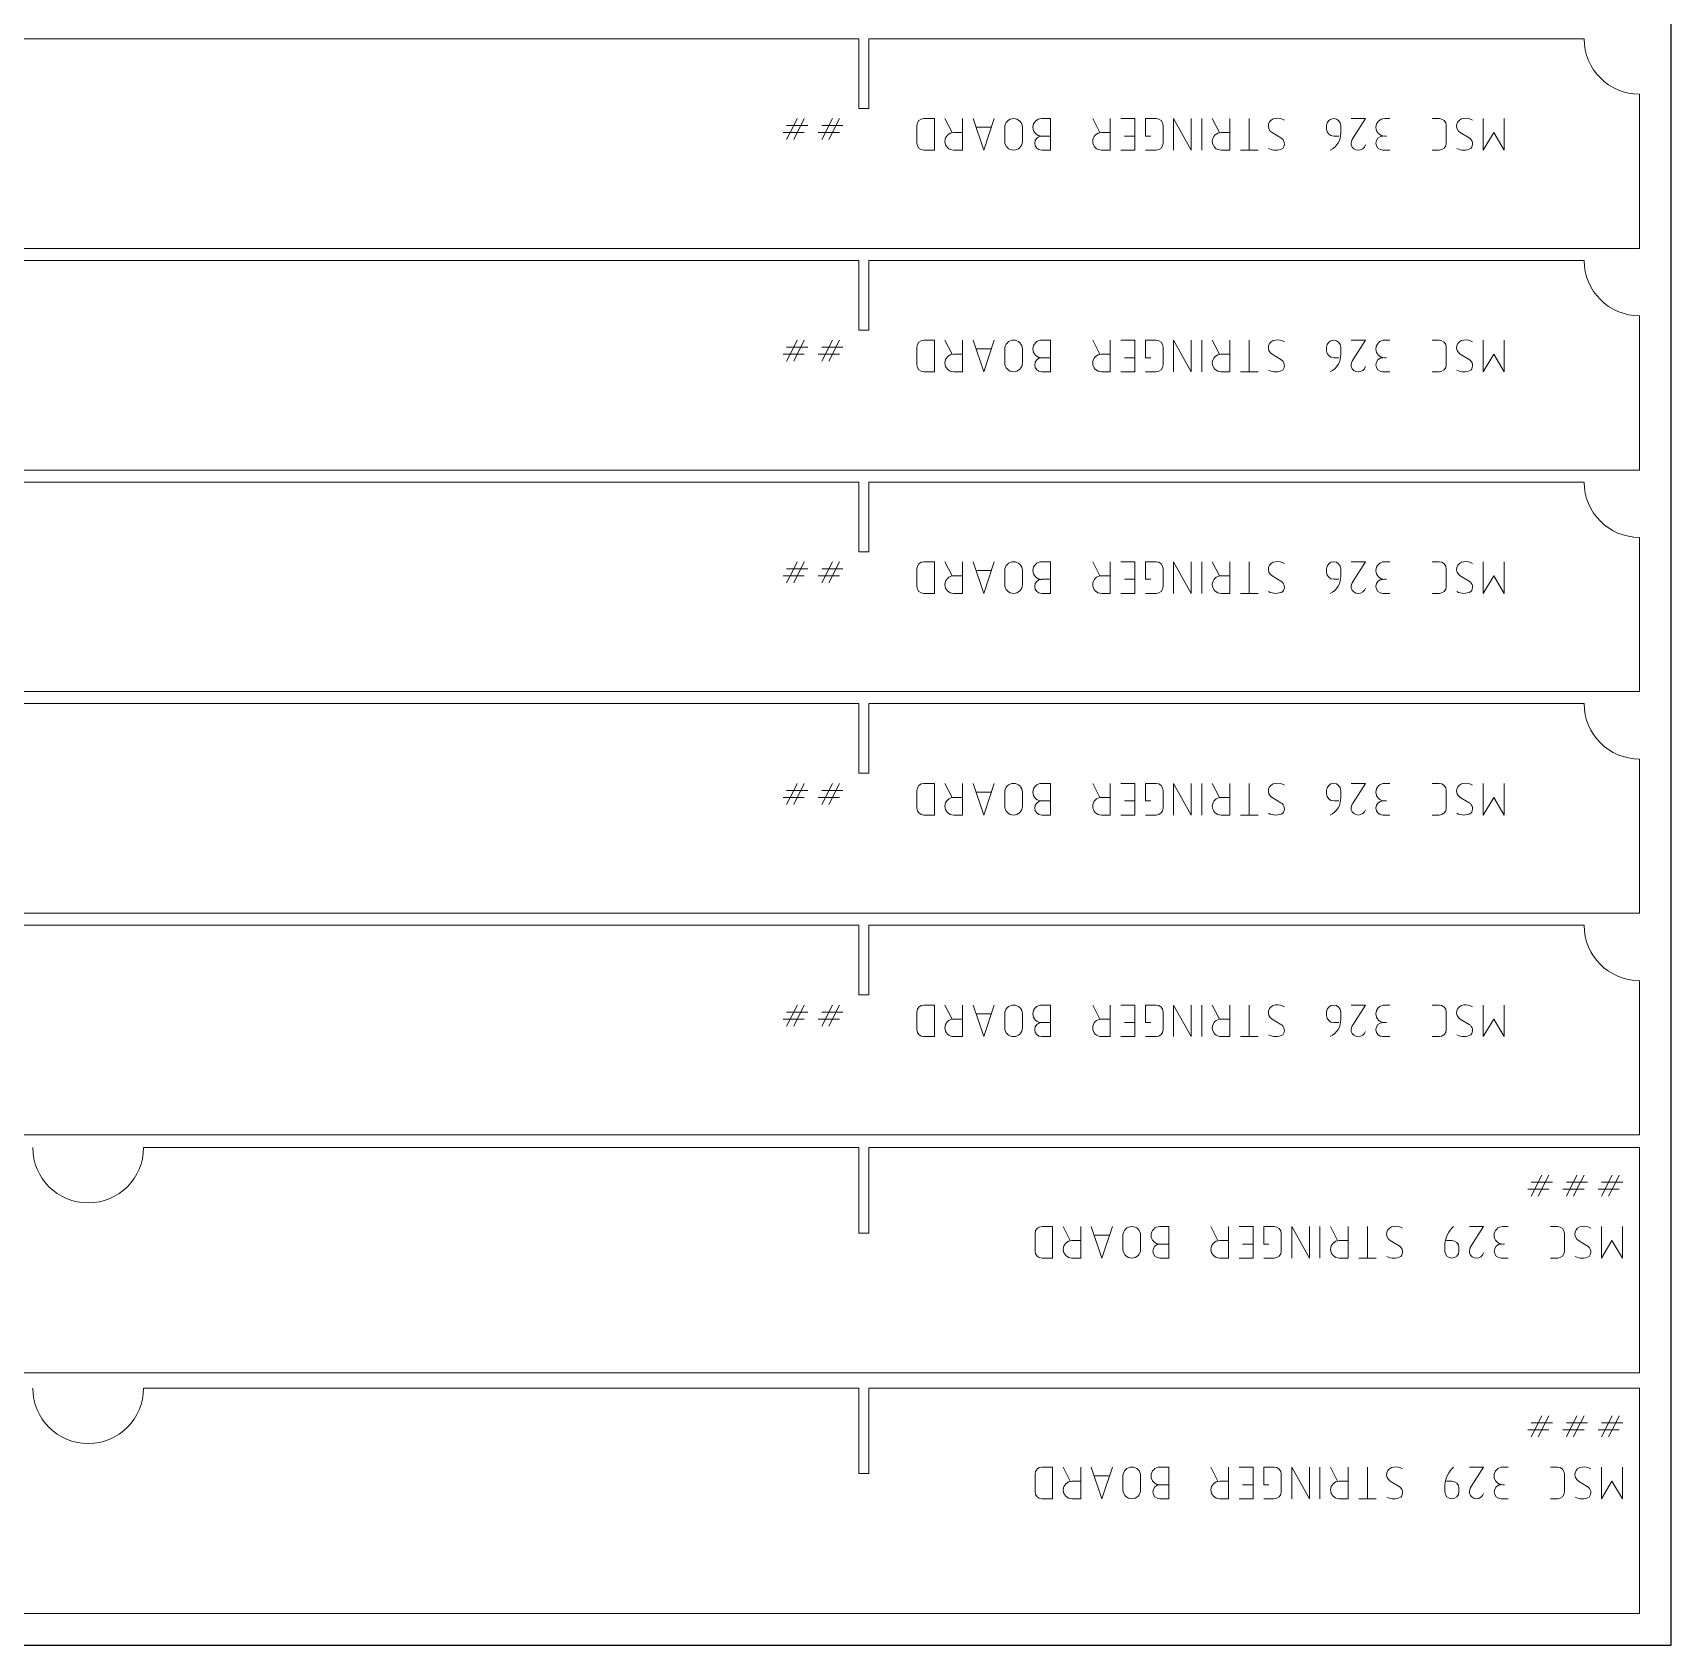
# Model space of a CAD drawing. Header units: millimetres. Extents: x 352 to 5752, y 371 to 2371.
# Drawn here: x 5235 to 5752, y 371 to 881 of the extents above; entities that cross this region are included whole.
import ezdxf

# ---------------------------------------------------------------- set-up
doc = ezdxf.new("R2010")
doc.units = ezdxf.units.MM
doc.layers.add('IV_MARK_SURFACE', color=2, linetype='Continuous', lineweight=5)
doc.layers.add('IV_OUTER_PROFILE', color=7, linetype='Continuous', lineweight=5)

msp = doc.modelspace()

# ---------------------------------------------------------------- linework, layer by layer
msp.add_lwpolyline([(4752.48, 371.21), (5752.48, 371.21), (5752.48, 2371.21), (4752.48, 2371.21)], close=True)
at = {"layer": 'IV_MARK_SURFACE'}
for p, q in [((5474.21, 848.99), (5471.98, 848.99)), ((5473.09, 851.21), (5475.32, 851.21)), ((5473.09, 846.76), (5474.21, 848.99)), ((5474.21, 848.99), (5475.32, 851.21)), ((5476.43, 848.99), (5474.21, 848.99)), ((5475.32, 851.21), (5476.43, 853.43)), ((5475.32, 851.21), (5477.54, 851.21)), ((5476.43, 848.99), (5475.32, 846.76)), ((5477.54, 851.21), (5476.43, 848.99)), ((5478.65, 848.99), (5476.43, 848.99)), ((5478.65, 853.43), (5477.54, 851.21)), ((5477.54, 851.21), (5479.76, 851.21)), ((5485.32, 848.99), (5483.09, 848.99)), ((5484.21, 851.21), (5486.43, 851.21)), ((5484.21, 846.76), (5485.32, 848.99)), ((5485.32, 848.99), (5486.43, 851.21)), ((5487.54, 848.99), (5485.32, 848.99)), ((5486.43, 851.21), (5487.54, 853.43)), ((5486.43, 851.21), (5488.65, 851.21)), ((5487.54, 848.99), (5486.43, 846.76)), ((5488.65, 851.21), (5487.54, 848.99)), ((5489.76, 848.99), (5487.54, 848.99)), ((5489.76, 853.43), (5488.65, 851.21)), ((5488.65, 851.21), (5490.87, 851.21)), ((5514.21, 851.21), (5514.21, 845.65)), ((5519.76, 853.43), (5516.43, 853.43)), ((5519.76, 843.43), (5519.76, 853.43)), ((5525.32, 848.99), (5523.09, 853.43)), ((5525.87, 848.99), (5528.65, 848.99)), ((5528.65, 853.43), (5528.65, 848.99)), ((5528.65, 848.99), (5528.65, 843.43)), ((5531.98, 853.43), (5535.32, 843.43)), ((5537.54, 850.65), (5533.09, 850.65)), ((5535.32, 843.43), (5538.65, 853.43)), ((5541.98, 850.65), (5541.98, 846.21)), ((5547.54, 846.21), (5547.54, 850.65)), ((5553.65, 853.43), (5556.43, 853.43)), ((5556.43, 853.43), (5556.43, 847.88)), ((5571.98, 848.99), (5569.76, 853.43)), ((5572.54, 848.99), (5575.32, 848.99)), ((5575.32, 853.43), (5575.32, 848.99)), ((5575.32, 848.99), (5575.32, 843.43)), ((5578.65, 853.43), (5583.09, 853.43)), ((5583.09, 853.43), (5583.09, 847.88)), ((5589.76, 853.43), (5586.43, 853.43)), ((5586.43, 853.43), (5586.43, 847.88)), ((5591.98, 845.65), (5591.98, 851.21)), ((5600.87, 843.43), (5595.32, 853.43)), ((5595.32, 853.43), (5595.32, 843.43)), ((5600.87, 853.43), (5600.87, 843.43)), ((5604.21, 853.43), (5604.21, 843.43)), ((5609.76, 848.99), (5607.54, 853.43)), ((5610.32, 848.99), (5613.09, 848.99)), ((5613.09, 853.43), (5613.09, 848.99)), ((5613.09, 848.99), (5613.09, 843.43)), ((5619.21, 853.43), (5619.21, 843.43)), ((5626.43, 848.99), (5629.21, 847.32)), ((5643.65, 851.21), (5643.65, 850.1)), ((5648.09, 848.99), (5648.09, 851.21)), ((5651.43, 853.43), (5655.87, 853.43)), ((5655.87, 853.43), (5651.98, 847.32)), ((5663.65, 853.43), (5661.98, 853.43)), ((5676.98, 853.43), (5679.21, 853.43)), ((5681.43, 851.21), (5681.43, 845.65)), ((5685.87, 848.99), (5688.65, 847.32)), ((5693.09, 843.43), (5693.09, 853.43)), ((5696.43, 848.99), (5693.09, 843.43)), ((5699.76, 843.43), (5696.43, 848.99)), ((5699.76, 853.43), (5699.76, 843.43)), ((5553.65, 847.88), (5556.43, 847.88)), ((5556.43, 847.88), (5556.43, 843.43)), ((5583.09, 847.88), (5579.76, 847.88)), ((5583.09, 847.88), (5583.09, 843.43)), ((5586.43, 847.88), (5588.09, 847.88)), ((5645.87, 847.88), (5647.54, 847.88)), ((5661.98, 847.88), (5662.54, 847.88)), ((5516.43, 843.43), (5519.76, 843.43)), ((5528.65, 843.43), (5525.87, 843.43)), ((5556.43, 843.43), (5553.65, 843.43)), ((5575.32, 843.43), (5572.54, 843.43)), ((5583.09, 843.43), (5578.65, 843.43)), ((5586.43, 843.43), (5589.76, 843.43)), ((5613.09, 843.43), (5610.32, 843.43)), ((5619.21, 843.43), (5616.43, 843.43)), ((5621.98, 843.43), (5619.21, 843.43)), ((5661.43, 843.43), (5663.65, 843.43)), ((5679.21, 843.43), (5676.98, 843.43)), ((5475.32, 781.21), (5476.43, 783.43)), ((5478.65, 783.43), (5477.54, 781.21)), ((5486.43, 781.21), (5487.54, 783.43)), ((5489.76, 783.43), (5488.65, 781.21)), ((5519.76, 783.43), (5516.43, 783.43)), ((5519.76, 773.43), (5519.76, 783.43)), ((5525.32, 778.99), (5523.09, 783.43)), ((5528.65, 783.43), (5528.65, 778.99)), ((5531.98, 783.43), (5535.32, 773.43)), ((5535.32, 773.43), (5538.65, 783.43)), ((5553.65, 783.43), (5556.43, 783.43)), ((5556.43, 783.43), (5556.43, 777.88)), ((5571.98, 778.99), (5569.76, 783.43)), ((5575.32, 783.43), (5575.32, 778.99)), ((5578.65, 783.43), (5583.09, 783.43)), ((5583.09, 783.43), (5583.09, 777.88)), ((5589.76, 783.43), (5586.43, 783.43)), ((5586.43, 783.43), (5586.43, 777.88)), ((5600.87, 773.43), (5595.32, 783.43)), ((5595.32, 783.43), (5595.32, 773.43)), ((5600.87, 783.43), (5600.87, 773.43)), ((5604.21, 783.43), (5604.21, 773.43)), ((5609.76, 778.99), (5607.54, 783.43)), ((5613.09, 783.43), (5613.09, 778.99)), ((5619.21, 783.43), (5619.21, 773.43)), ((5651.43, 783.43), (5655.87, 783.43)), ((5655.87, 783.43), (5651.98, 777.32)), ((5663.65, 783.43), (5661.98, 783.43)), ((5676.98, 783.43), (5679.21, 783.43)), ((5693.09, 773.43), (5693.09, 783.43)), ((5699.76, 783.43), (5699.76, 773.43)), ((5474.21, 778.99), (5471.98, 778.99)), ((5473.09, 781.21), (5475.32, 781.21)), ((5473.09, 776.76), (5474.21, 778.99)), ((5474.21, 778.99), (5475.32, 781.21)), ((5476.43, 778.99), (5474.21, 778.99)), ((5475.32, 781.21), (5477.54, 781.21)), ((5476.43, 778.99), (5475.32, 776.76)), ((5477.54, 781.21), (5476.43, 778.99)), ((5478.65, 778.99), (5476.43, 778.99)), ((5477.54, 781.21), (5479.76, 781.21)), ((5485.32, 778.99), (5483.09, 778.99)), ((5484.21, 781.21), (5486.43, 781.21)), ((5484.21, 776.76), (5485.32, 778.99)), ((5485.32, 778.99), (5486.43, 781.21)), ((5487.54, 778.99), (5485.32, 778.99)), ((5486.43, 781.21), (5488.65, 781.21)), ((5487.54, 778.99), (5486.43, 776.76)), ((5488.65, 781.21), (5487.54, 778.99)), ((5489.76, 778.99), (5487.54, 778.99)), ((5488.65, 781.21), (5490.87, 781.21)), ((5514.21, 781.21), (5514.21, 775.65)), ((5525.87, 778.99), (5528.65, 778.99)), ((5528.65, 778.99), (5528.65, 773.43)), ((5537.54, 780.65), (5533.09, 780.65)), ((5541.98, 780.65), (5541.98, 776.21)), ((5547.54, 776.21), (5547.54, 780.65)), ((5553.65, 777.88), (5556.43, 777.88)), ((5556.43, 777.88), (5556.43, 773.43)), ((5572.54, 778.99), (5575.32, 778.99)), ((5575.32, 778.99), (5575.32, 773.43)), ((5583.09, 777.88), (5579.76, 777.88)), ((5583.09, 777.88), (5583.09, 773.43)), ((5586.43, 777.88), (5588.09, 777.88)), ((5591.98, 775.65), (5591.98, 781.21)), ((5610.32, 778.99), (5613.09, 778.99)), ((5613.09, 778.99), (5613.09, 773.43)), ((5626.43, 778.99), (5629.21, 777.32)), ((5643.65, 781.21), (5643.65, 780.1)), ((5645.87, 777.88), (5647.54, 777.88)), ((5648.09, 778.99), (5648.09, 781.21)), ((5661.98, 777.88), (5662.54, 777.88)), ((5681.43, 781.21), (5681.43, 775.65)), ((5685.87, 778.99), (5688.65, 777.32)), ((5696.43, 778.99), (5693.09, 773.43)), ((5699.76, 773.43), (5696.43, 778.99)), ((5516.43, 773.43), (5519.76, 773.43)), ((5528.65, 773.43), (5525.87, 773.43)), ((5556.43, 773.43), (5553.65, 773.43)), ((5575.32, 773.43), (5572.54, 773.43)), ((5583.09, 773.43), (5578.65, 773.43)), ((5586.43, 773.43), (5589.76, 773.43)), ((5613.09, 773.43), (5610.32, 773.43)), ((5619.21, 773.43), (5616.43, 773.43)), ((5621.98, 773.43), (5619.21, 773.43)), ((5661.43, 773.43), (5663.65, 773.43)), ((5679.21, 773.43), (5676.98, 773.43)), ((5474.21, 708.99), (5471.98, 708.99)), ((5473.09, 711.21), (5475.32, 711.21)), ((5473.09, 706.76), (5474.21, 708.99)), ((5474.21, 708.99), (5475.32, 711.21)), ((5476.43, 708.99), (5474.21, 708.99)), ((5475.32, 711.21), (5476.43, 713.43)), ((5475.32, 711.21), (5477.54, 711.21)), ((5476.43, 708.99), (5475.32, 706.76)), ((5477.54, 711.21), (5476.43, 708.99)), ((5478.65, 708.99), (5476.43, 708.99)), ((5478.65, 713.43), (5477.54, 711.21)), ((5477.54, 711.21), (5479.76, 711.21)), ((5485.32, 708.99), (5483.09, 708.99)), ((5484.21, 711.21), (5486.43, 711.21)), ((5484.21, 706.76), (5485.32, 708.99)), ((5485.32, 708.99), (5486.43, 711.21)), ((5487.54, 708.99), (5485.32, 708.99)), ((5486.43, 711.21), (5487.54, 713.43)), ((5486.43, 711.21), (5488.65, 711.21)), ((5487.54, 708.99), (5486.43, 706.76)), ((5488.65, 711.21), (5487.54, 708.99)), ((5489.76, 708.99), (5487.54, 708.99)), ((5489.76, 713.43), (5488.65, 711.21)), ((5488.65, 711.21), (5490.87, 711.21)), ((5514.21, 711.21), (5514.21, 705.65)), ((5519.76, 713.43), (5516.43, 713.43)), ((5519.76, 703.43), (5519.76, 713.43)), ((5525.32, 708.99), (5523.09, 713.43)), ((5525.87, 708.99), (5528.65, 708.99)), ((5528.65, 713.43), (5528.65, 708.99)), ((5528.65, 708.99), (5528.65, 703.43)), ((5531.98, 713.43), (5535.32, 703.43)), ((5537.54, 710.65), (5533.09, 710.65)), ((5535.32, 703.43), (5538.65, 713.43)), ((5541.98, 710.65), (5541.98, 706.21)), ((5547.54, 706.21), (5547.54, 710.65)), ((5553.65, 713.43), (5556.43, 713.43)), ((5556.43, 713.43), (5556.43, 707.88)), ((5571.98, 708.99), (5569.76, 713.43)), ((5572.54, 708.99), (5575.32, 708.99)), ((5575.32, 713.43), (5575.32, 708.99)), ((5575.32, 708.99), (5575.32, 703.43)), ((5578.65, 713.43), (5583.09, 713.43)), ((5583.09, 713.43), (5583.09, 707.88)), ((5589.76, 713.43), (5586.43, 713.43)), ((5586.43, 713.43), (5586.43, 707.88)), ((5591.98, 705.65), (5591.98, 711.21)), ((5600.87, 703.43), (5595.32, 713.43)), ((5595.32, 713.43), (5595.32, 703.43)), ((5600.87, 713.43), (5600.87, 703.43)), ((5604.21, 713.43), (5604.21, 703.43)), ((5609.76, 708.99), (5607.54, 713.43)), ((5610.32, 708.99), (5613.09, 708.99)), ((5613.09, 713.43), (5613.09, 708.99)), ((5613.09, 708.99), (5613.09, 703.43)), ((5619.21, 713.43), (5619.21, 703.43)), ((5626.43, 708.99), (5629.21, 707.32)), ((5643.65, 711.21), (5643.65, 710.1)), ((5648.09, 708.99), (5648.09, 711.21)), ((5651.43, 713.43), (5655.87, 713.43)), ((5655.87, 713.43), (5651.98, 707.32)), ((5663.65, 713.43), (5661.98, 713.43)), ((5676.98, 713.43), (5679.21, 713.43)), ((5681.43, 711.21), (5681.43, 705.65)), ((5685.87, 708.99), (5688.65, 707.32)), ((5693.09, 703.43), (5693.09, 713.43)), ((5696.43, 708.99), (5693.09, 703.43)), ((5699.76, 703.43), (5696.43, 708.99)), ((5699.76, 713.43), (5699.76, 703.43)), ((5553.65, 707.88), (5556.43, 707.88)), ((5556.43, 707.88), (5556.43, 703.43)), ((5583.09, 707.88), (5579.76, 707.88)), ((5583.09, 707.88), (5583.09, 703.43)), ((5586.43, 707.88), (5588.09, 707.88)), ((5645.87, 707.88), (5647.54, 707.88)), ((5661.98, 707.88), (5662.54, 707.88)), ((5516.43, 703.43), (5519.76, 703.43)), ((5528.65, 703.43), (5525.87, 703.43)), ((5556.43, 703.43), (5553.65, 703.43)), ((5575.32, 703.43), (5572.54, 703.43)), ((5583.09, 703.43), (5578.65, 703.43)), ((5586.43, 703.43), (5589.76, 703.43)), ((5613.09, 703.43), (5610.32, 703.43)), ((5619.21, 703.43), (5616.43, 703.43)), ((5621.98, 703.43), (5619.21, 703.43)), ((5661.43, 703.43), (5663.65, 703.43)), ((5679.21, 703.43), (5676.98, 703.43)), ((5475.32, 641.21), (5476.43, 643.43)), ((5478.65, 643.43), (5477.54, 641.21)), ((5486.43, 641.21), (5487.54, 643.43)), ((5489.76, 643.43), (5488.65, 641.21)), ((5519.76, 643.43), (5516.43, 643.43)), ((5519.76, 633.43), (5519.76, 643.43)), ((5525.32, 638.99), (5523.09, 643.43)), ((5528.65, 643.43), (5528.65, 638.99)), ((5531.98, 643.43), (5535.32, 633.43)), ((5535.32, 633.43), (5538.65, 643.43)), ((5553.65, 643.43), (5556.43, 643.43)), ((5556.43, 643.43), (5556.43, 637.88)), ((5571.98, 638.99), (5569.76, 643.43)), ((5575.32, 643.43), (5575.32, 638.99)), ((5578.65, 643.43), (5583.09, 643.43)), ((5583.09, 643.43), (5583.09, 637.88)), ((5589.76, 643.43), (5586.43, 643.43)), ((5586.43, 643.43), (5586.43, 637.88)), ((5600.87, 633.43), (5595.32, 643.43)), ((5595.32, 643.43), (5595.32, 633.43)), ((5600.87, 643.43), (5600.87, 633.43)), ((5604.21, 643.43), (5604.21, 633.43)), ((5609.76, 638.99), (5607.54, 643.43)), ((5613.09, 643.43), (5613.09, 638.99)), ((5619.21, 643.43), (5619.21, 633.43)), ((5651.43, 643.43), (5655.87, 643.43)), ((5655.87, 643.43), (5651.98, 637.32)), ((5663.65, 643.43), (5661.98, 643.43)), ((5676.98, 643.43), (5679.21, 643.43)), ((5693.09, 633.43), (5693.09, 643.43)), ((5699.76, 643.43), (5699.76, 633.43)), ((5474.21, 638.99), (5471.98, 638.99)), ((5473.09, 641.21), (5475.32, 641.21)), ((5473.09, 636.76), (5474.21, 638.99)), ((5474.21, 638.99), (5475.32, 641.21)), ((5476.43, 638.99), (5474.21, 638.99)), ((5475.32, 641.21), (5477.54, 641.21)), ((5476.43, 638.99), (5475.32, 636.76)), ((5477.54, 641.21), (5476.43, 638.99)), ((5478.65, 638.99), (5476.43, 638.99)), ((5477.54, 641.21), (5479.76, 641.21)), ((5485.32, 638.99), (5483.09, 638.99)), ((5484.21, 641.21), (5486.43, 641.21)), ((5484.21, 636.76), (5485.32, 638.99)), ((5485.32, 638.99), (5486.43, 641.21)), ((5487.54, 638.99), (5485.32, 638.99)), ((5486.43, 641.21), (5488.65, 641.21)), ((5487.54, 638.99), (5486.43, 636.76)), ((5488.65, 641.21), (5487.54, 638.99)), ((5489.76, 638.99), (5487.54, 638.99)), ((5488.65, 641.21), (5490.87, 641.21)), ((5514.21, 641.21), (5514.21, 635.65)), ((5525.87, 638.99), (5528.65, 638.99)), ((5528.65, 638.99), (5528.65, 633.43)), ((5537.54, 640.65), (5533.09, 640.65)), ((5541.98, 640.65), (5541.98, 636.21)), ((5547.54, 636.21), (5547.54, 640.65)), ((5553.65, 637.88), (5556.43, 637.88)), ((5556.43, 637.88), (5556.43, 633.43)), ((5572.54, 638.99), (5575.32, 638.99)), ((5575.32, 638.99), (5575.32, 633.43)), ((5583.09, 637.88), (5579.76, 637.88)), ((5583.09, 637.88), (5583.09, 633.43)), ((5586.43, 637.88), (5588.09, 637.88)), ((5591.98, 635.65), (5591.98, 641.21)), ((5610.32, 638.99), (5613.09, 638.99)), ((5613.09, 638.99), (5613.09, 633.43)), ((5626.43, 638.99), (5629.21, 637.32)), ((5643.65, 641.21), (5643.65, 640.1)), ((5645.87, 637.88), (5647.54, 637.88)), ((5648.09, 638.99), (5648.09, 641.21)), ((5661.98, 637.88), (5662.54, 637.88)), ((5681.43, 641.21), (5681.43, 635.65)), ((5685.87, 638.99), (5688.65, 637.32)), ((5696.43, 638.99), (5693.09, 633.43)), ((5699.76, 633.43), (5696.43, 638.99)), ((5516.43, 633.43), (5519.76, 633.43)), ((5528.65, 633.43), (5525.87, 633.43)), ((5556.43, 633.43), (5553.65, 633.43)), ((5575.32, 633.43), (5572.54, 633.43)), ((5583.09, 633.43), (5578.65, 633.43)), ((5586.43, 633.43), (5589.76, 633.43)), ((5613.09, 633.43), (5610.32, 633.43)), ((5619.21, 633.43), (5616.43, 633.43)), ((5621.98, 633.43), (5619.21, 633.43)), ((5661.43, 633.43), (5663.65, 633.43)), ((5679.21, 633.43), (5676.98, 633.43)), ((5473.09, 571.21), (5475.32, 571.21)), ((5474.21, 568.99), (5475.32, 571.21)), ((5475.32, 571.21), (5476.43, 573.43)), ((5475.32, 571.21), (5477.54, 571.21)), ((5477.54, 571.21), (5476.43, 568.99)), ((5478.65, 573.43), (5477.54, 571.21)), ((5477.54, 571.21), (5479.76, 571.21)), ((5484.21, 571.21), (5486.43, 571.21)), ((5485.32, 568.99), (5486.43, 571.21)), ((5486.43, 571.21), (5487.54, 573.43)), ((5486.43, 571.21), (5488.65, 571.21)), ((5488.65, 571.21), (5487.54, 568.99)), ((5489.76, 573.43), (5488.65, 571.21)), ((5488.65, 571.21), (5490.87, 571.21)), ((5514.21, 571.21), (5514.21, 565.65)), ((5519.76, 573.43), (5516.43, 573.43)), ((5519.76, 563.43), (5519.76, 573.43)), ((5525.32, 568.99), (5523.09, 573.43)), ((5528.65, 573.43), (5528.65, 568.99)), ((5531.98, 573.43), (5535.32, 563.43)), ((5537.54, 570.65), (5533.09, 570.65)), ((5535.32, 563.43), (5538.65, 573.43)), ((5541.98, 570.65), (5541.98, 566.21)), ((5547.54, 566.21), (5547.54, 570.65)), ((5553.65, 573.43), (5556.43, 573.43)), ((5556.43, 573.43), (5556.43, 567.88)), ((5571.98, 568.99), (5569.76, 573.43)), ((5575.32, 573.43), (5575.32, 568.99)), ((5578.65, 573.43), (5583.09, 573.43)), ((5583.09, 573.43), (5583.09, 567.88)), ((5589.76, 573.43), (5586.43, 573.43)), ((5586.43, 573.43), (5586.43, 567.88)), ((5591.98, 565.65), (5591.98, 571.21)), ((5600.87, 563.43), (5595.32, 573.43)), ((5595.32, 573.43), (5595.32, 563.43)), ((5600.87, 573.43), (5600.87, 563.43)), ((5604.21, 573.43), (5604.21, 563.43)), ((5609.76, 568.99), (5607.54, 573.43)), ((5613.09, 573.43), (5613.09, 568.99)), ((5619.21, 573.43), (5619.21, 563.43)), ((5643.65, 571.21), (5643.65, 570.1)), ((5648.09, 568.99), (5648.09, 571.21)), ((5651.43, 573.43), (5655.87, 573.43)), ((5655.87, 573.43), (5651.98, 567.32)), ((5663.65, 573.43), (5661.98, 573.43)), ((5676.98, 573.43), (5679.21, 573.43)), ((5681.43, 571.21), (5681.43, 565.65)), ((5693.09, 563.43), (5693.09, 573.43)), ((5699.76, 573.43), (5699.76, 563.43)), ((5474.21, 568.99), (5471.98, 568.99)), ((5473.09, 566.76), (5474.21, 568.99)), ((5476.43, 568.99), (5474.21, 568.99)), ((5476.43, 568.99), (5475.32, 566.76)), ((5478.65, 568.99), (5476.43, 568.99)), ((5485.32, 568.99), (5483.09, 568.99)), ((5484.21, 566.76), (5485.32, 568.99)), ((5487.54, 568.99), (5485.32, 568.99)), ((5487.54, 568.99), (5486.43, 566.76)), ((5489.76, 568.99), (5487.54, 568.99)), ((5525.87, 568.99), (5528.65, 568.99)), ((5528.65, 568.99), (5528.65, 563.43)), ((5553.65, 567.88), (5556.43, 567.88)), ((5556.43, 567.88), (5556.43, 563.43)), ((5572.54, 568.99), (5575.32, 568.99)), ((5575.32, 568.99), (5575.32, 563.43)), ((5583.09, 567.88), (5579.76, 567.88)), ((5583.09, 567.88), (5583.09, 563.43)), ((5586.43, 567.88), (5588.09, 567.88)), ((5610.32, 568.99), (5613.09, 568.99)), ((5613.09, 568.99), (5613.09, 563.43)), ((5626.43, 568.99), (5629.21, 567.32)), ((5645.87, 567.88), (5647.54, 567.88)), ((5661.98, 567.88), (5662.54, 567.88)), ((5685.87, 568.99), (5688.65, 567.32)), ((5696.43, 568.99), (5693.09, 563.43)), ((5699.76, 563.43), (5696.43, 568.99)), ((5516.43, 563.43), (5519.76, 563.43)), ((5528.65, 563.43), (5525.87, 563.43)), ((5556.43, 563.43), (5553.65, 563.43)), ((5575.32, 563.43), (5572.54, 563.43)), ((5583.09, 563.43), (5578.65, 563.43)), ((5586.43, 563.43), (5589.76, 563.43)), ((5613.09, 563.43), (5610.32, 563.43)), ((5619.21, 563.43), (5616.43, 563.43)), ((5621.98, 563.43), (5619.21, 563.43)), ((5661.43, 563.43), (5663.65, 563.43)), ((5679.21, 563.43), (5676.98, 563.43)), ((5710.49, 517.46), (5711.6, 519.68)), ((5713.83, 519.68), (5712.71, 517.46)), ((5721.6, 517.46), (5722.71, 519.68)), ((5724.94, 519.68), (5723.83, 517.46)), ((5732.71, 517.46), (5733.83, 519.68)), ((5736.05, 519.68), (5734.94, 517.46)), ((5709.38, 515.24), (5707.16, 515.24)), ((5708.27, 517.46), (5710.49, 517.46)), ((5708.27, 513.02), (5709.38, 515.24)), ((5709.38, 515.24), (5710.49, 517.46)), ((5711.6, 515.24), (5709.38, 515.24)), ((5710.49, 517.46), (5712.71, 517.46)), ((5711.6, 515.24), (5710.49, 513.02)), ((5712.71, 517.46), (5711.6, 515.24)), ((5713.83, 515.24), (5711.6, 515.24)), ((5712.71, 517.46), (5714.94, 517.46)), ((5720.49, 515.24), (5718.27, 515.24)), ((5719.38, 517.46), (5721.6, 517.46)), ((5719.38, 513.02), (5720.49, 515.24)), ((5720.49, 515.24), (5721.6, 517.46)), ((5722.71, 515.24), (5720.49, 515.24)), ((5721.6, 517.46), (5723.83, 517.46)), ((5722.71, 515.24), (5721.6, 513.02)), ((5723.83, 517.46), (5722.71, 515.24)), ((5724.94, 515.24), (5722.71, 515.24)), ((5723.83, 517.46), (5726.05, 517.46)), ((5731.6, 515.24), (5729.38, 515.24)), ((5730.49, 517.46), (5732.71, 517.46)), ((5730.49, 513.02), (5731.6, 515.24)), ((5731.6, 515.24), (5732.71, 517.46)), ((5733.83, 515.24), (5731.6, 515.24)), ((5732.71, 517.46), (5734.94, 517.46)), ((5733.83, 515.24), (5732.71, 513.02)), ((5734.94, 517.46), (5733.83, 515.24)), ((5736.05, 515.24), (5733.83, 515.24)), ((5734.94, 517.46), (5737.16, 517.46)), ((5557.1, 503.47), (5553.76, 503.47)), ((5557.1, 493.47), (5557.1, 503.47)), ((5562.65, 499.02), (5560.43, 503.47)), ((5565.98, 503.47), (5565.98, 499.02)), ((5569.32, 503.47), (5572.65, 493.47)), ((5572.65, 493.47), (5575.98, 503.47)), ((5590.98, 503.47), (5593.76, 503.47)), ((5593.76, 503.47), (5593.76, 497.91)), ((5609.32, 499.02), (5607.1, 503.47)), ((5612.65, 503.47), (5612.65, 499.02)), ((5615.98, 503.47), (5620.43, 503.47)), ((5620.43, 503.47), (5620.43, 497.91)), ((5627.1, 503.47), (5623.76, 503.47)), ((5623.76, 503.47), (5623.76, 497.91)), ((5638.21, 493.47), (5632.65, 503.47)), ((5632.65, 503.47), (5632.65, 493.47)), ((5638.21, 503.47), (5638.21, 493.47)), ((5641.54, 503.47), (5641.54, 493.47)), ((5647.1, 499.02), (5644.87, 503.47)), ((5650.43, 503.47), (5650.43, 499.02)), ((5656.54, 503.47), (5656.54, 493.47)), ((5688.76, 503.47), (5693.21, 503.47)), ((5693.21, 503.47), (5689.32, 497.36)), ((5700.98, 503.47), (5699.32, 503.47)), ((5714.32, 503.47), (5716.54, 503.47)), ((5730.43, 493.47), (5730.43, 503.47)), ((5737.1, 503.47), (5737.1, 493.47)), ((5551.54, 501.25), (5551.54, 495.69)), ((5563.21, 499.02), (5565.98, 499.02)), ((5565.98, 499.02), (5565.98, 493.47)), ((5574.87, 500.69), (5570.43, 500.69)), ((5579.32, 500.69), (5579.32, 496.25)), ((5584.87, 496.25), (5584.87, 500.69)), ((5590.98, 497.91), (5593.76, 497.91)), ((5593.76, 497.91), (5593.76, 493.47)), ((5609.87, 499.02), (5612.65, 499.02)), ((5612.65, 499.02), (5612.65, 493.47)), ((5620.43, 497.91), (5617.1, 497.91)), ((5620.43, 497.91), (5620.43, 493.47)), ((5623.76, 497.91), (5625.43, 497.91)), ((5629.32, 495.69), (5629.32, 501.25)), ((5647.65, 499.02), (5650.43, 499.02)), ((5650.43, 499.02), (5650.43, 493.47)), ((5663.76, 499.02), (5666.54, 497.36)), ((5680.98, 497.91), (5680.98, 495.69)), ((5683.21, 499.02), (5681.54, 499.02)), ((5685.43, 495.69), (5685.43, 496.8)), ((5699.32, 497.91), (5699.87, 497.91)), ((5718.76, 501.25), (5718.76, 495.69)), ((5723.21, 499.02), (5725.98, 497.36)), ((5733.76, 499.02), (5730.43, 493.47)), ((5737.1, 493.47), (5733.76, 499.02)), ((5553.76, 493.47), (5557.1, 493.47)), ((5565.98, 493.47), (5563.21, 493.47)), ((5593.76, 493.47), (5590.98, 493.47)), ((5612.65, 493.47), (5609.87, 493.47)), ((5620.43, 493.47), (5615.98, 493.47)), ((5623.76, 493.47), (5627.1, 493.47)), ((5650.43, 493.47), (5647.65, 493.47)), ((5656.54, 493.47), (5653.76, 493.47)), ((5659.32, 493.47), (5656.54, 493.47)), ((5698.76, 493.47), (5700.98, 493.47)), ((5716.54, 493.47), (5714.32, 493.47)), ((5708.27, 441.46), (5710.49, 441.46)), ((5709.38, 439.24), (5710.49, 441.46)), ((5710.49, 441.46), (5711.6, 443.68)), ((5710.49, 441.46), (5712.71, 441.46)), ((5712.71, 441.46), (5711.6, 439.24)), ((5713.83, 443.68), (5712.71, 441.46)), ((5712.71, 441.46), (5714.94, 441.46)), ((5719.38, 441.46), (5721.6, 441.46)), ((5720.49, 439.24), (5721.6, 441.46)), ((5721.6, 441.46), (5722.71, 443.68)), ((5721.6, 441.46), (5723.83, 441.46)), ((5723.83, 441.46), (5722.71, 439.24)), ((5724.94, 443.68), (5723.83, 441.46)), ((5723.83, 441.46), (5726.05, 441.46)), ((5730.49, 441.46), (5732.71, 441.46)), ((5731.6, 439.24), (5732.71, 441.46)), ((5732.71, 441.46), (5733.83, 443.68)), ((5732.71, 441.46), (5734.94, 441.46)), ((5734.94, 441.46), (5733.83, 439.24)), ((5736.05, 443.68), (5734.94, 441.46)), ((5734.94, 441.46), (5737.16, 441.46)), ((5709.38, 439.24), (5707.16, 439.24)), ((5708.27, 437.02), (5709.38, 439.24)), ((5711.6, 439.24), (5709.38, 439.24)), ((5711.6, 439.24), (5710.49, 437.02)), ((5713.83, 439.24), (5711.6, 439.24)), ((5720.49, 439.24), (5718.27, 439.24)), ((5719.38, 437.02), (5720.49, 439.24)), ((5722.71, 439.24), (5720.49, 439.24)), ((5722.71, 439.24), (5721.6, 437.02)), ((5724.94, 439.24), (5722.71, 439.24)), ((5731.6, 439.24), (5729.38, 439.24)), ((5730.49, 437.02), (5731.6, 439.24)), ((5733.83, 439.24), (5731.6, 439.24)), ((5733.83, 439.24), (5732.71, 437.02)), ((5736.05, 439.24), (5733.83, 439.24)), ((5551.54, 425.25), (5551.54, 419.69)), ((5557.1, 427.47), (5553.76, 427.47)), ((5557.1, 417.47), (5557.1, 427.47)), ((5562.65, 423.02), (5560.43, 427.47)), ((5565.98, 427.47), (5565.98, 423.02)), ((5569.32, 427.47), (5572.65, 417.47)), ((5574.87, 424.69), (5570.43, 424.69)), ((5572.65, 417.47), (5575.98, 427.47)), ((5579.32, 424.69), (5579.32, 420.25)), ((5584.87, 420.25), (5584.87, 424.69)), ((5590.98, 427.47), (5593.76, 427.47)), ((5593.76, 427.47), (5593.76, 421.91)), ((5609.32, 423.02), (5607.1, 427.47)), ((5612.65, 427.47), (5612.65, 423.02)), ((5615.98, 427.47), (5620.43, 427.47)), ((5620.43, 427.47), (5620.43, 421.91)), ((5627.1, 427.47), (5623.76, 427.47)), ((5623.76, 427.47), (5623.76, 421.91)), ((5629.32, 419.69), (5629.32, 425.25)), ((5638.21, 417.47), (5632.65, 427.47)), ((5632.65, 427.47), (5632.65, 417.47)), ((5638.21, 427.47), (5638.21, 417.47)), ((5641.54, 427.47), (5641.54, 417.47)), ((5647.1, 423.02), (5644.87, 427.47)), ((5650.43, 427.47), (5650.43, 423.02)), ((5656.54, 427.47), (5656.54, 417.47)), ((5688.76, 427.47), (5693.21, 427.47)), ((5693.21, 427.47), (5689.32, 421.36)), ((5700.98, 427.47), (5699.32, 427.47)), ((5714.32, 427.47), (5716.54, 427.47)), ((5718.76, 425.25), (5718.76, 419.69)), ((5730.43, 417.47), (5730.43, 427.47)), ((5737.1, 427.47), (5737.1, 417.47)), ((5563.21, 423.02), (5565.98, 423.02)), ((5565.98, 423.02), (5565.98, 417.47)), ((5590.98, 421.91), (5593.76, 421.91)), ((5593.76, 421.91), (5593.76, 417.47)), ((5609.87, 423.02), (5612.65, 423.02)), ((5612.65, 423.02), (5612.65, 417.47)), ((5620.43, 421.91), (5617.1, 421.91)), ((5620.43, 421.91), (5620.43, 417.47)), ((5623.76, 421.91), (5625.43, 421.91)), ((5647.65, 423.02), (5650.43, 423.02)), ((5650.43, 423.02), (5650.43, 417.47)), ((5663.76, 423.02), (5666.54, 421.36)), ((5680.98, 421.91), (5680.98, 419.69)), ((5683.21, 423.02), (5681.54, 423.02)), ((5685.43, 419.69), (5685.43, 420.8)), ((5699.32, 421.91), (5699.87, 421.91)), ((5723.21, 423.02), (5725.98, 421.36)), ((5733.76, 423.02), (5730.43, 417.47)), ((5737.1, 417.47), (5733.76, 423.02)), ((5553.76, 417.47), (5557.1, 417.47)), ((5565.98, 417.47), (5563.21, 417.47)), ((5593.76, 417.47), (5590.98, 417.47)), ((5612.65, 417.47), (5609.87, 417.47)), ((5620.43, 417.47), (5615.98, 417.47)), ((5623.76, 417.47), (5627.1, 417.47)), ((5650.43, 417.47), (5647.65, 417.47)), ((5656.54, 417.47), (5653.76, 417.47)), ((5659.32, 417.47), (5656.54, 417.47)), ((5698.76, 417.47), (5700.98, 417.47)), ((5716.54, 417.47), (5714.32, 417.47))]:
    msp.add_line(p, q, dxfattribs=at)
for centre, radius, start, end in [((5516.43, 851.21), 2.22, 90, 180), ((5525.87, 846.21), 2.78, 90, 270), ((5544.76, 850.65), 2.78, 0, 180), ((5553.65, 850.65), 2.78, 90, 270), ((5572.54, 846.21), 2.78, 90, 270), ((5589.76, 851.21), 2.22, 0, 90), ((5610.32, 846.21), 2.78, 90, 270), ((5627.64, 851.05), 2.39, 92.3685, 239.559), ((5628.25, 849.76), 3.74, 56.4174, 100.9627), ((5645.87, 851.21), 2.22, 0, 180), ((5645.87, 850.1), 2.22, 180, 270), ((5642.33, 848.67), 5.77, 294.8942, 3.1783), ((5661.98, 850.65), 2.78, 90, 270), ((5679.21, 851.21), 2.22, 0, 90), ((5687.08, 851.05), 2.39, 92.3685, 239.559), ((5687.69, 849.76), 3.74, 56.4174, 100.9627), ((5516.43, 845.65), 2.22, 180, 270), ((5544.76, 846.21), 2.78, 180, 0), ((5553.65, 845.65), 2.22, 90, 270), ((5589.76, 845.65), 2.22, 270, 0), ((5627.54, 848.12), 4.69, 241.7153, 298.2847), ((5628.08, 845.42), 2.21, 319.6263, 59.2984), ((5654.42, 845.53), 3.02, 143.6911, 188.2364), ((5653.65, 845.75), 2.32, 196.4047, 343.5953), ((5661.43, 845.65), 2.22, 90, 270), ((5679.21, 845.65), 2.22, 270, 0), ((5686.98, 848.12), 4.69, 241.7153, 298.2847), ((5687.52, 845.42), 2.21, 319.6263, 59.2984), ((5516.43, 781.21), 2.22, 90, 180), ((5544.76, 780.65), 2.78, 0, 180), ((5553.65, 780.65), 2.78, 90, 270), ((5589.76, 781.21), 2.22, 0, 90), ((5627.64, 781.05), 2.39, 92.3685, 239.559), ((5628.25, 779.76), 3.74, 56.4174, 100.9627), ((5645.87, 781.21), 2.22, 0, 180), ((5661.98, 780.65), 2.78, 90, 270), ((5679.21, 781.21), 2.22, 0, 90), ((5687.08, 781.05), 2.39, 92.3685, 239.559), ((5687.69, 779.76), 3.74, 56.4174, 100.9627), ((5525.87, 776.21), 2.78, 90, 270), ((5553.65, 775.65), 2.22, 90, 270), ((5572.54, 776.21), 2.78, 90, 270), ((5610.32, 776.21), 2.78, 90, 270), ((5628.08, 775.42), 2.21, 319.6263, 59.2984), ((5645.87, 780.1), 2.22, 180, 270), ((5642.33, 778.67), 5.77, 294.8942, 3.1783), ((5654.42, 775.53), 3.02, 143.6911, 188.2364), ((5661.43, 775.65), 2.22, 90, 270), ((5687.52, 775.42), 2.21, 319.6263, 59.2984), ((5516.43, 775.65), 2.22, 180, 270), ((5544.76, 776.21), 2.78, 180, 0), ((5589.76, 775.65), 2.22, 270, 0), ((5627.54, 778.12), 4.69, 241.7153, 298.2847), ((5653.65, 775.75), 2.32, 196.4047, 343.5953), ((5679.21, 775.65), 2.22, 270, 0), ((5686.98, 778.12), 4.69, 241.7153, 298.2847), ((5516.43, 711.21), 2.22, 90, 180), ((5525.87, 706.21), 2.78, 90, 270), ((5544.76, 710.65), 2.78, 0, 180), ((5553.65, 710.65), 2.78, 90, 270), ((5572.54, 706.21), 2.78, 90, 270), ((5589.76, 711.21), 2.22, 0, 90), ((5610.32, 706.21), 2.78, 90, 270), ((5627.64, 711.05), 2.39, 92.3685, 239.559), ((5628.25, 709.76), 3.74, 56.4174, 100.9627), ((5645.87, 711.21), 2.22, 0, 180), ((5645.87, 710.1), 2.22, 180, 270), ((5642.33, 708.67), 5.77, 294.8942, 3.1783), ((5661.98, 710.65), 2.78, 90, 270), ((5679.21, 711.21), 2.22, 0, 90), ((5687.08, 711.05), 2.39, 92.3685, 239.559), ((5687.69, 709.76), 3.74, 56.4174, 100.9627), ((5516.43, 705.65), 2.22, 180, 270), ((5544.76, 706.21), 2.78, 180, 0), ((5553.65, 705.65), 2.22, 90, 270), ((5589.76, 705.65), 2.22, 270, 0), ((5627.54, 708.12), 4.69, 241.7153, 298.2847), ((5628.08, 705.42), 2.21, 319.6263, 59.2984), ((5654.42, 705.53), 3.02, 143.6911, 188.2364), ((5653.65, 705.75), 2.32, 196.4047, 343.5953), ((5661.43, 705.65), 2.22, 90, 270), ((5679.21, 705.65), 2.22, 270, 0), ((5686.98, 708.12), 4.69, 241.7153, 298.2847), ((5687.52, 705.42), 2.21, 319.6263, 59.2984), ((5516.43, 641.21), 2.22, 90, 180), ((5544.76, 640.65), 2.78, 0, 180), ((5553.65, 640.65), 2.78, 90, 270), ((5589.76, 641.21), 2.22, 0, 90), ((5627.64, 641.05), 2.39, 92.3685, 239.559), ((5628.25, 639.76), 3.74, 56.4174, 100.9627), ((5645.87, 641.21), 2.22, 0, 180), ((5661.98, 640.65), 2.78, 90, 270), ((5679.21, 641.21), 2.22, 0, 90), ((5687.08, 641.05), 2.39, 92.3685, 239.559), ((5687.69, 639.76), 3.74, 56.4174, 100.9627), ((5525.87, 636.21), 2.78, 90, 270), ((5553.65, 635.65), 2.22, 90, 270), ((5572.54, 636.21), 2.78, 90, 270), ((5610.32, 636.21), 2.78, 90, 270), ((5628.08, 635.42), 2.21, 319.6263, 59.2984), ((5645.87, 640.1), 2.22, 180, 270), ((5642.33, 638.67), 5.77, 294.8942, 3.1783), ((5654.42, 635.53), 3.02, 143.6911, 188.2364), ((5661.43, 635.65), 2.22, 90, 270), ((5687.52, 635.42), 2.21, 319.6263, 59.2984), ((5516.43, 635.65), 2.22, 180, 270), ((5544.76, 636.21), 2.78, 180, 0), ((5589.76, 635.65), 2.22, 270, 0), ((5627.54, 638.12), 4.69, 241.7153, 298.2847), ((5653.65, 635.75), 2.32, 196.4047, 343.5953), ((5679.21, 635.65), 2.22, 270, 0), ((5686.98, 638.12), 4.69, 241.7153, 298.2847), ((5516.43, 571.21), 2.22, 90, 180), ((5544.76, 570.65), 2.78, 0, 180), ((5553.65, 570.65), 2.78, 90, 270), ((5589.76, 571.21), 2.22, 0, 90), ((5627.64, 571.05), 2.39, 92.3685, 239.559), ((5628.25, 569.76), 3.74, 56.4174, 100.9627), ((5645.87, 571.21), 2.22, 0, 180), ((5645.87, 570.1), 2.22, 180, 270), ((5661.98, 570.65), 2.78, 90, 270), ((5679.21, 571.21), 2.22, 0, 90), ((5687.08, 571.05), 2.39, 92.3685, 239.559), ((5687.69, 569.76), 3.74, 56.4174, 100.9627), ((5516.43, 565.65), 2.22, 180, 270), ((5525.87, 566.21), 2.78, 90, 270), ((5544.76, 566.21), 2.78, 180, 0), ((5553.65, 565.65), 2.22, 90, 270), ((5572.54, 566.21), 2.78, 90, 270), ((5589.76, 565.65), 2.22, 270, 0), ((5610.32, 566.21), 2.78, 90, 270), ((5628.08, 565.42), 2.21, 319.6263, 59.2984), ((5642.33, 568.67), 5.77, 294.8942, 3.1783), ((5654.42, 565.53), 3.02, 143.6911, 188.2364), ((5653.65, 565.75), 2.32, 196.4047, 343.5953), ((5661.43, 565.65), 2.22, 90, 270), ((5679.21, 565.65), 2.22, 270, 0), ((5687.52, 565.42), 2.21, 319.6263, 59.2984), ((5627.54, 568.12), 4.69, 241.7153, 298.2847), ((5686.98, 568.12), 4.69, 241.7153, 298.2847), ((5553.76, 501.25), 2.22, 90, 180), ((5582.1, 500.69), 2.78, 0, 180), ((5590.98, 500.69), 2.78, 90, 270), ((5627.1, 501.25), 2.22, 0, 90), ((5664.97, 501.08), 2.39, 92.3685, 239.559), ((5665.58, 499.8), 3.74, 56.4174, 100.9627), ((5689.79, 496.98), 8.86, 132.9047, 173.9652), ((5699.32, 500.69), 2.78, 90, 270), ((5716.54, 501.25), 2.22, 0, 90), ((5724.42, 501.08), 2.39, 92.3685, 239.559), ((5725.03, 499.8), 3.74, 56.4174, 100.9627), ((5563.21, 496.25), 2.78, 90, 270), ((5590.98, 495.69), 2.22, 90, 270), ((5609.87, 496.25), 2.78, 90, 270), ((5647.65, 496.25), 2.78, 90, 270), ((5665.41, 495.46), 2.21, 319.6263, 59.2984), ((5683.21, 496.8), 2.22, 0, 90), ((5691.75, 495.57), 3.02, 143.6911, 188.2364), ((5698.76, 495.69), 2.22, 90, 270), ((5724.86, 495.46), 2.21, 319.6263, 59.2984), ((5553.76, 495.69), 2.22, 180, 270), ((5582.1, 496.25), 2.78, 180, 0), ((5627.1, 495.69), 2.22, 270, 0), ((5664.87, 498.15), 4.69, 241.7153, 298.2847), ((5683.21, 495.69), 2.22, 180, 0), ((5690.98, 495.79), 2.32, 196.4047, 343.5953), ((5716.54, 495.69), 2.22, 270, 0), ((5724.32, 498.15), 4.69, 241.7153, 298.2847), ((5553.76, 425.25), 2.22, 90, 180), ((5582.1, 424.69), 2.78, 0, 180), ((5590.98, 424.69), 2.78, 90, 270), ((5627.1, 425.25), 2.22, 0, 90), ((5664.97, 425.08), 2.39, 92.3685, 239.559), ((5665.58, 423.8), 3.74, 56.4174, 100.9627), ((5689.79, 420.98), 8.86, 132.9047, 173.9652), ((5699.32, 424.69), 2.78, 90, 270), ((5716.54, 425.25), 2.22, 0, 90), ((5724.42, 425.08), 2.39, 92.3685, 239.559), ((5725.03, 423.8), 3.74, 56.4174, 100.9627), ((5553.76, 419.69), 2.22, 180, 270), ((5563.21, 420.25), 2.78, 90, 270), ((5582.1, 420.25), 2.78, 180, 0), ((5590.98, 419.69), 2.22, 90, 270), ((5609.87, 420.25), 2.78, 90, 270), ((5627.1, 419.69), 2.22, 270, 0), ((5647.65, 420.25), 2.78, 90, 270), ((5665.41, 419.46), 2.21, 319.6263, 59.2984), ((5683.21, 419.69), 2.22, 180, 0), ((5683.21, 420.8), 2.22, 0, 90), ((5691.75, 419.57), 3.02, 143.6911, 188.2364), ((5698.76, 419.69), 2.22, 90, 270), ((5716.54, 419.69), 2.22, 270, 0), ((5724.86, 419.46), 2.21, 319.6263, 59.2984), ((5664.87, 422.15), 4.69, 241.7153, 298.2847), ((5690.98, 419.79), 2.32, 196.4047, 343.5953), ((5724.32, 422.15), 4.69, 241.7153, 298.2847)]:
    msp.add_arc(centre, radius, start, end, dxfattribs=at)
at = {"layer": 'IV_OUTER_PROFILE'}
for p, q in [((5009.08, 878.61), (5495.88, 878.61)), ((5495.88, 856.61), (5495.88, 878.61)), ((5499.08, 878.61), (5499.08, 856.61)), ((5499.08, 878.61), (5724.98, 878.61)), ((5742.48, 861.11), (5742.48, 812.41)), ((5499.08, 856.61), (5495.88, 856.61)), ((4762.48, 812.41), (5742.48, 812.41)), ((5009.08, 808.61), (5495.88, 808.61)), ((5495.88, 786.61), (5495.88, 808.61)), ((5499.08, 808.61), (5499.08, 786.61)), ((5499.08, 808.61), (5724.98, 808.61)), ((5499.08, 786.61), (5495.88, 786.61)), ((5742.48, 791.11), (5742.48, 742.41)), ((4762.48, 742.41), (5742.48, 742.41)), ((5009.08, 738.61), (5495.88, 738.61)), ((5495.88, 716.61), (5495.88, 738.61)), ((5499.08, 738.61), (5499.08, 716.61)), ((5499.08, 738.61), (5724.98, 738.61)), ((5742.48, 721.11), (5742.48, 672.41)), ((5499.08, 716.61), (5495.88, 716.61)), ((4762.48, 672.41), (5742.48, 672.41)), ((5009.08, 668.61), (5495.88, 668.61)), ((5495.88, 646.61), (5495.88, 668.61)), ((5499.08, 668.61), (5499.08, 646.61)), ((5499.08, 668.61), (5724.98, 668.61)), ((5742.48, 651.11), (5742.48, 602.41)), ((5499.08, 646.61), (5495.88, 646.61)), ((4762.48, 602.41), (5742.48, 602.41)), ((5009.08, 598.61), (5495.88, 598.61)), ((5495.88, 576.61), (5495.88, 598.61)), ((5499.08, 598.61), (5499.08, 576.61)), ((5499.08, 598.61), (5724.98, 598.61)), ((5742.48, 581.11), (5742.48, 532.41)), ((5499.08, 576.61), (5495.88, 576.61)), ((4762.48, 532.41), (5742.48, 532.41)), ((5269.98, 528.41), (5495.88, 528.41)), ((5495.88, 501.41), (5495.88, 528.41)), ((5499.08, 528.41), (5499.08, 501.41)), ((5499.08, 528.41), (5742.48, 528.41)), ((5742.48, 528.41), (5742.48, 457.21)), ((5499.08, 501.41), (5495.88, 501.41)), ((4762.48, 457.21), (5742.48, 457.21)), ((5269.98, 452.41), (5495.88, 452.41)), ((5495.88, 425.41), (5495.88, 452.41)), ((5499.08, 452.41), (5499.08, 425.41)), ((5499.08, 452.41), (5742.48, 452.41)), ((5742.48, 452.41), (5742.48, 381.21)), ((5499.08, 425.41), (5495.88, 425.41)), ((4762.48, 381.21), (5742.48, 381.21))]:
    msp.add_line(p, q, dxfattribs=at)
for centre, end in [((5742.48, 878.61), 270), ((5742.48, 808.61), 270), ((5742.48, 738.61), 270), ((5742.48, 668.61), 270), ((5742.48, 598.61), 270), ((5252.48, 528.41), 0), ((5252.48, 452.41), 0)]:
    msp.add_arc(centre, 17.5, 180, end, dxfattribs=at)

doc.saveas('drawing.dxf')
